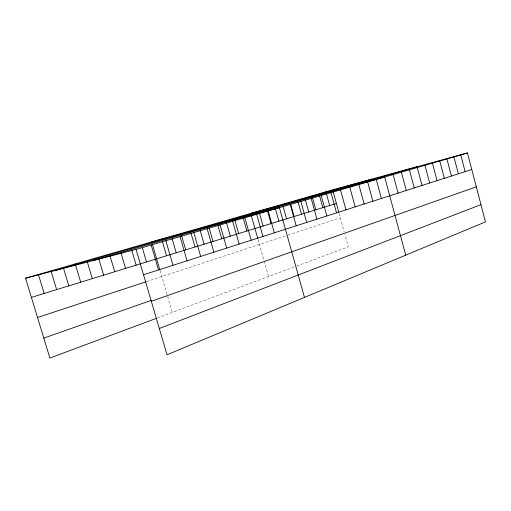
<?xml version="1.0" encoding="UTF-8"?>
<svg xmlns="http://www.w3.org/2000/svg" width="511" height="511" viewBox="0 0 511 511"><rect width="100%" height="100%" fill="white"/><g stroke="black" fill="none" stroke-linecap="round" stroke-linejoin="round"><path stroke-width="0.38" stroke-dasharray="2.56 1.92" d="M157.311 318.002L296.061 266.282M296.744 266.027L348.291 246.813L344.963 234.696M146.612 281.574L287.386 235.245M288.076 235.022L340.332 217.82M160.077 270.664L172.277 312.419M258.023 239.391L268.518 276.547M339.157 213.521L344.171 231.815"/><path stroke-width="0.77" d="M159.298 328.496L480.953 204.649M156.59 318.27L49.88 358.045L25.55 278.214L332.655 189.817L467.45 152.955L485.45 221.883L167.02 354.768L136.067 249.413L25.55 278.214M151.307 301.292L476.303 186.841M43.799 338.103L151.326 300.347M37.514 317.478L145.878 281.817M143.514 274.758L471.774 169.499M31.395 297.389L336.404 203.48M136.067 249.413L467.45 152.955M92.536 260.757L417.212 166.695M55.59 270.383L371.733 179.131M250.684 213.406L384.687 177.049L405.715 255.155M151.671 241.907L279.396 207.696L304.479 297.402M38.427 274.509L44.176 293.455M63.473 268.103L68.819 285.866M50.991 270.894L56.644 289.609M87.362 262.06L92.312 278.629M75.219 263.919L80.706 282.206M98.77 258.758L103.65 275.142M121.062 253.194L125.553 268.396M109.922 255.526L114.726 271.731M142.352 247.822L146.491 261.951M131.717 250.103L136.143 265.139M152.534 244.852L159.86 269.929M151.199 245.005L158.493 269.955M172.066 238.49L176.218 252.798M165.851 240.738L172.999 265.305M162.313 241.32L166.529 255.781M193.81 232.607L200.67 256.433M190.961 232.997L195.004 247.017M181.616 235.712L185.71 249.879M180.051 236.612L187.052 260.802M209.108 227.836L213.01 241.473M207.147 228.724L213.879 252.198M200.14 230.442L204.1 244.213M232.646 221.301L239.129 244.098M226.488 222.783L230.295 236.152M220.088 224.955L226.692 248.084M217.884 225.287L221.742 238.784M251.329 215.68L257.819 238.669M244.846 217.75L251.208 240.227M243.223 218.037L246.902 231.036M234.926 220.33L238.682 233.565M268.205 210.954L274.337 232.805M267.54 210.966L271.086 223.594M259.511 213.298L263.101 226.047M256.688 214.301L262.935 236.465M283.151 206.546L286.582 218.823M275.403 208.68L278.904 221.186M305.22 199.322L308.733 212.001M300.87 201.443L306.696 222.432M298.143 202.19L301.49 214.23M290.721 204.349L294.106 216.504M290.28 204.528L296.208 225.798M321.215 195.521L326.848 215.968M319.592 195.943L322.824 207.664M312.579 197.987L315.843 209.81M311.18 198.44L316.903 219.155M340.511 189.907L345.966 209.842M333.281 192.091L338.761 212.091M330.987 192.679L336.532 212.863M325.884 191.766L329.672 205.556M358.843 184.567L364.132 204.017M349.792 187.205L355.164 206.891M376.281 179.495L381.41 198.472M367.671 181.999L372.877 201.213M393.131 174.59L398.107 193.12M409.42 169.85L414.249 187.939M401.378 172.188L406.277 190.501M432.44 163.15L437.065 180.626M424.948 165.328L429.636 183.008M417.276 167.563L422.035 185.448M446.921 158.934L451.417 176.027M439.767 161.016L444.327 178.301M460.762 154.903L465.138 171.626M453.921 156.896L458.354 173.797"/></g></svg>
